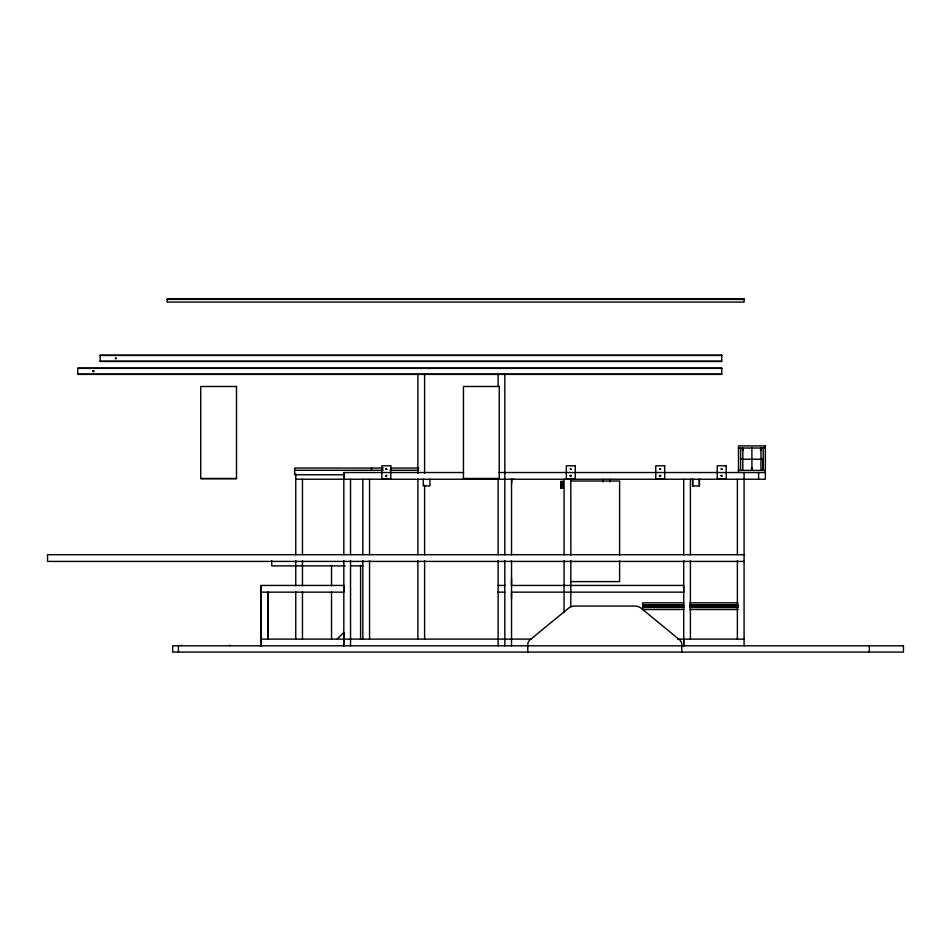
<?xml version="1.0" encoding="UTF-8"?>
<svg xmlns="http://www.w3.org/2000/svg" width="951" height="951" viewBox="0 0 951 951"><rect width="100%" height="100%" fill="white"/><g stroke="black" fill="none" stroke-linecap="round" stroke-linejoin="round"><path stroke-width="1.43" d="M261.097 585.447L261.097 645.812L261.097 585.447L343.822 585.447L343.822 592.152L261.097 592.152M343.822 479.233L343.822 472.528L463.47 472.528M371.496 470.281L371.496 468.047M504.826 472.528L504.826 554.754M511.531 598.857L511.531 592.152L683.71 592.152L683.638 585.447L511.531 585.447L511.531 578.731M560.828 488.172L560.852 481.468L563.123 481.468L563.099 488.172L560.828 488.172L560.888 481.468M562.79 488.172L562.802 481.468L562.826 488.172M563.063 488.172L563.087 481.468M603.207 481.919L603.207 479.233M609.924 481.919L609.924 479.233M699.365 485.937L699.365 479.233L699.365 485.937L692.649 485.937L692.649 479.233M738.487 472.528L738.487 445.924L765.329 445.924L765.329 448.04L738.487 448.04M92.901 370.878L92.996 371.651M115.356 358.729L115.749 357.671L116.141 358.729M92.901 370.973L93.78 370.866M93.78 371.651L93.876 370.878M337.118 639.108L343.822 632.391L343.822 645.812L343.822 560.65M740.603 459.226L763.213 459.226L763.213 470.4L763.213 448.04M167.174 299.41L744.086 299.41M100.093 355.448L721.726 355.448M100.093 361.237L721.726 361.237M77.732 368.37L721.726 368.37M77.732 374.159L721.726 374.159M383.289 468.047L294.632 468.047L294.632 474.763L344.69 474.763M390.647 468.047L418.642 468.047M294.632 470.281L383.289 470.281M389.934 470.281L418.642 470.281M738.487 470.4L765.329 470.4M498.918 472.528L765.329 472.528M200.72 478.508L236.502 478.508M463.458 478.508L499.239 478.508M295.749 479.233L765.329 479.233L765.329 445.924M570.85 481.004L619.6 481.004L619.6 554.992M511.531 483.702L511.816 479.506L513.766 479.233M744.086 554.695L47.55 554.695L47.55 561.411L744.086 561.411M345.201 565.881L271.713 565.881L271.713 560.508M351.074 565.881L362.83 565.881M570.85 581.62L619.6 581.62L619.6 560.9M498.11 585.447L504.826 585.447M498.11 592.152L504.826 592.152M683.817 602.815L642.65 602.815L642.65 609.52L683.817 609.52M689.689 602.815L738.202 602.815M642.65 604.86L683.817 604.86M689.689 604.86L738.202 604.86M642.65 605.597L683.817 605.597M689.689 605.597L738.202 605.597M642.65 606.738L683.817 606.738M689.689 606.738L738.202 606.738M642.65 607.475L683.817 607.475M689.689 607.475L738.202 607.475M689.689 609.52L738.202 609.52M261.097 639.108L531.407 639.108M677.623 639.108L683.531 639.108M744.086 639.108L683.71 639.108L683.71 645.812L683.71 560.65M181.154 645.372L182.271 645.372M229.25 645.372L230.332 645.372M869.297 645.812L869.297 652.077M760.978 448.04L760.978 470.4M758.613 472.528L758.613 479.233M751.908 448.04L751.908 470.4M744.086 472.528L744.086 645.812M742.838 448.04L742.838 470.4M740.603 448.04L740.603 470.4M737.37 479.233L737.37 554.73M737.37 560.65L737.37 639.108M692.649 478.674L692.649 485.937M690.414 479.233L690.414 554.73M690.414 560.65L690.414 639.108M683.71 479.233L683.71 554.73M681.796 652.077L681.796 644.552A6.122 6.122 0 0 0 679.561 639.821L641.188 608.295A9.843 9.843 0 0 0 634.947 606.06L574.654 606.06A9.843 9.843 0 0 0 568.413 608.295L530.04 639.821A6.122 6.122 0 0 0 527.793 644.552L527.793 652.077M570.79 479.233L570.85 554.992M570.85 560.65L570.79 606.536M564.074 479.233L564.074 554.73M564.074 560.65L564.074 612.468M562.79 484.118L562.79 485.521M511.531 479.233L511.531 554.73M511.531 560.65L511.531 645.812M504.826 374.219L504.826 473.372M504.826 560.65L504.826 645.812M498.11 374.219L498.11 386.058M498.11 479.292L498.11 554.754M498.11 560.674L498.11 645.812M429.947 479.233L429.947 485.937L423.243 485.937L423.243 479.233M424.61 374.219L424.61 473.372M424.61 485.2L424.61 554.754M424.61 560.674L424.61 639.108M417.893 374.219L417.893 473.372M417.893 479.292L417.893 554.754M417.893 560.674L417.893 639.108M369.547 479.233L369.547 554.73M369.547 560.508L369.547 639.108M362.83 479.233L362.83 554.73M362.83 560.508L362.83 639.108M360.595 565.239L360.595 639.108M350.539 479.233L350.539 554.73M350.539 560.65L350.539 645.812M343.822 472.528L343.822 554.73M331.53 565.239L331.53 585.923M331.53 591.831L331.53 639.108M302.466 479.233L302.466 554.73M302.466 560.65L302.466 585.923M302.466 591.736L302.466 639.108M295.749 473.86L295.749 554.73M295.749 560.65L295.749 585.816M295.749 591.736L295.749 639.108M178.431 645.812L178.431 652.077M267.802 592.152L267.802 639.108L267.802 592.152M385.773 469.021L386.855 469.319L385.773 469.021M385.642 475.69C386.498 478.365 387.711 473.812 385.642 475.69M561.565 484.701L562.386 484.939L561.506 484.701M570.243 469.021L571.266 469.449L570.303 468.891M570.113 475.69C570.969 478.365 572.193 473.812 570.113 475.69M659.685 469.021L660.719 469.449L659.744 468.891M659.554 475.69C660.41 478.365 661.634 473.812 659.554 475.69M721.179 469.021L722.261 469.319L721.179 469.021M721.048 475.69C721.904 478.365 723.117 473.812 721.048 475.69M742.303 450.132L743.385 450.417L742.303 450.132M742.303 459.083L743.385 459.369L742.303 459.083M751.373 468.023L752.443 468.308L751.373 468.023M760.431 450.132L761.513 450.417L760.431 450.132M760.431 459.083L761.513 459.369L760.491 458.941M744.086 298.923L167.174 298.923L167.174 302.085L744.086 302.085L744.086 298.923M721.726 355.222L100.093 355.222L100.093 361.463L721.726 361.463L721.726 355.222M721.726 368.144L77.732 368.144L77.732 374.385L721.726 374.385L721.726 368.144M236.502 386.486L200.72 386.486L200.72 478.662L236.502 478.662L236.502 386.486M499.239 386.486L463.458 386.486L463.458 478.662L499.239 478.662L499.239 386.486M390.79 465.812L381.838 465.812L381.838 478.674L390.79 478.674L390.79 465.812M575.26 465.812L566.32 465.812L566.32 478.674L575.26 478.674L575.26 465.812M664.701 465.812L655.762 465.812L655.762 478.674L664.701 478.674L664.701 465.812M726.195 465.812L717.244 465.812L717.244 478.674L726.195 478.674L726.195 465.812M903.45 645.812L172.678 645.812L172.678 652.077L903.45 652.077L903.45 645.812"/></g></svg>
